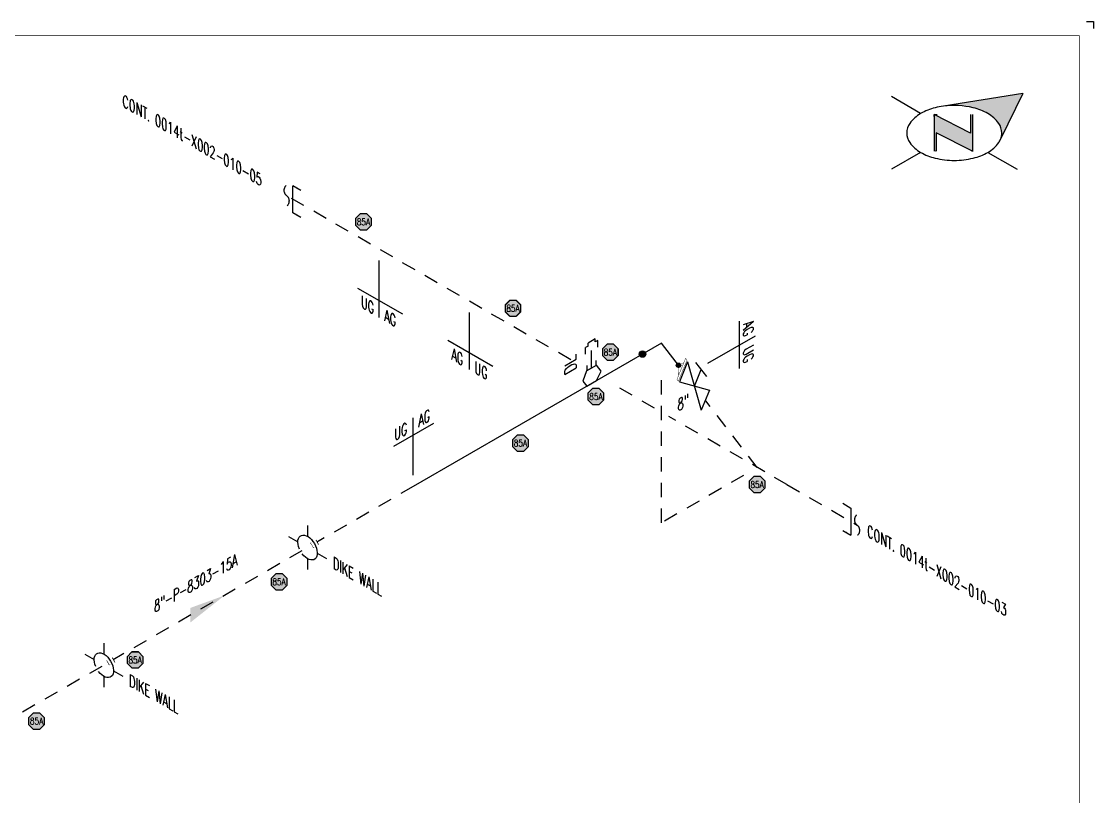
# Model space of a CAD drawing. Header units: inches. Extents: x 0.1 to 17.4, y 0.1 to 11.4.
# Drawn here: x 7.98 to 17.38, y 4.59 to 11.37 of the extents above; entities that cross this region are included whole.
import ezdxf
from ezdxf.enums import TextEntityAlignment as Align

# ---------------------------------------------------------------- set-up
doc = ezdxf.new("R2010")
doc.units = ezdxf.units.IN
doc.header["$MEASUREMENT"] = 0
doc.linetypes.add('HIDDEN2', pattern=[0.1875, 0.125, -0.0625])
for name, color, linetype in [('3', 1, 'Continuous'), ('BORDER', 3, 'Continuous'), ('COMP', 1, 'Continuous'), ('Continuation', 7, 'Continuous'), ('DL', 20, 'Continuous'), ('FITTINGS', 4, 'Continuous'), ('FLOW', 1, 'Continuous'), ('PART_PCML', 7, 'Continuous'), ('PIPE-ANNO', 150, 'HIDDEN2'), ('TEXT', 7, 'Continuous'), ('UNAS.PIPE', 251, 'Continuous'), ('WELD POINTS', 41, 'Continuous'), ('Welds', 7, 'Continuous')]:
    doc.layers.add(name, color=color, linetype=linetype)
doc.layers.add('PIPE', color=7, linetype='Continuous', lineweight=30)
doc.styles.add('ISO30', font='simplex.shx', dxfattribs={"width": 0.85, "oblique": 30, "height": 0.075})
doc.styles.add('PART_Standard', font='romans', dxfattribs={"width": 0.8, "height": 0.09})
doc.styles.add('Richmond', font='arial.ttf')
doc.styles.add('SIMPLEX', font='ROMANS')
doc.dimstyles.new('Richmond', dxfattribs={"dimtxt": 0.18, "dimasz": 0.18, "dimexe": 0.18, "dimexo": 0.0625, "dimgap": 0.09, "dimtad": 0, "dimtih": 1, "dimtoh": 1, "dimdec": 4, "dimzin": 0, "dimdsep": 46, "dimtxsty": 'Richmond', "dimcen": 0.09, "dimadec": 0, "dimazin": 0, "dimtfac": 1, "dimtdec": 4, "dimtofl": 0, "dimtmove": 0, "dimatfit": 3, "dimfxl": 1, "dimtolj": 1, "dimtzin": 0, "dimarcsym": 0})

# ---------------------------------------------------------------- blocks, each defined once
blk = doc.blocks.new('north2')
at = {"layer": 'BORDER'}
for points in [[(-0.706, -0.7673, -0.156851), (-0.679, -0.8512, -0.095667), (-0.6893, -0.9048), (-0.4945, -0.5044), (-1.1905, -0.6173, -0.092194), (-0.9281, -0.6306, -0.072341), (-0.8009, -0.6813, -0.106617)], [(-0.9381, -1.0109), (-0.9364, -1.0092), (-0.9364, -0.6907), (-0.9524, -0.6907), (-0.9524, -0.8533), (-1.2701, -0.6907), (-1.2701, -0.7067), (-1.2701, -1.0118), (-1.254, -1.0118), (-1.254, -0.8492)]]:
    blk.add_hatch(color=7, dxfattribs=at).paths.add_polyline_path(points)
at = {"layer": 'BORDER', "color": 7}
for p, q in [((-1.3895, -0.6813), (-1.6462, -0.5331)), ((-0.4945, -0.5044), (-1.1905, -0.6173)), ((-0.4945, -0.5044), (-0.6893, -0.9048)), ((-1.2701, -0.6907), (-1.2701, -1.0118)), ((-0.9524, -0.8533), (-1.2701, -0.6907)), ((-1.2701, -0.7067), (-1.2701, -0.6907)), ((-1.262, -0.6907), (-1.246, -0.6907)), ((-0.9524, -0.6907), (-0.9524, -0.8533)), ((-0.9364, -0.6907), (-0.9364, -1.0118)), ((-0.9364, -1.0118), (-1.254, -0.8492)), ((-1.254, -0.8492), (-1.254, -1.0118)), ((-1.3895, -1.0211), (-1.6462, -1.1694)), ((-1.2603, -1.0109), (-1.262, -1.0092)), ((-0.9283, -1.0118), (-0.9444, -1.0118)), ((-0.8009, -1.0211), (-0.5441, -1.1694))]:
    blk.add_line(p, q, dxfattribs=at)
for centre, radius, start, end in [((-1.1517, -1.0932), 0.4756, 103.44948, 120), ((-1.0952, -1.3294), 0.7185, 97.62035, 103.44948), ((-1.0952, -1.3294), 0.7185, 76.55052, 97.62035), ((-1.0387, -1.0932), 0.4756, 60, 76.55052), ((-1.2376, -0.9443), 0.3037, 120, 144.34287), ((-0.9527, -0.9443), 0.3037, 35.65713, 60), ((-1.3674, -0.8512), 0.144, 144.34287, 180), ((-0.823, -0.8512), 0.144, 360, 35.65713), ((-1.3674, -0.8512), 0.144, 180, 215.65713), ((-1.2376, -0.7582), 0.3037, 215.65713, 240), ((-0.9527, -0.7582), 0.3037, 300, 324.34287), ((-0.823, -0.8512), 0.144, 324.34287, 337.55468), ((-0.823, -0.8512), 0.144, 337.57958, 360), ((-1.1517, -0.6093), 0.4756, 240, 256.55052), ((-1.0387, -0.6093), 0.4756, 283.44948, 300), ((-1.0952, -0.373), 0.7185, 256.55052, 270), ((-1.0952, -0.373), 0.7185, 270, 283.44948)]:
    blk.add_arc(centre, radius, start, end, dxfattribs=at)
blk = doc.blocks.new('A$C6804a2e5')
blk.add_blockref('north2', (0, 0))
blk = doc.blocks.new('A$C860dd1f6')
at = {"layer": 'PIPE'}
blk.add_blockref('A$C6804a2e5', (0, 0), dxfattribs=at)
blk = doc.blocks.new('Border')
at = {"layer": 'BORDER', "const_width": 0.005}
blk.add_lwpolyline([(0.25, 0.25), (17.25, 0.25), (17.25, 11.25), (0.25, 11.25)], close=True, dxfattribs=at)
blk = doc.blocks.new('1_BREAK-PIPE_PIPE_00')
at = {"color": 0, "linetype": 'ByBlock', "lineweight": -2}
for centre, major_axis in [((-0.03, 0.092), (0, -0.101)), ((0.03, -0.092), (0, 0.101))]:
    blk.add_ellipse(centre, major_axis=major_axis, ratio=0.711978, start_param=0.427466, end_param=3.141593, dxfattribs=at)
blk = doc.blocks.new('1_Tilde_00')
at = {"layer": 'PIPE-ANNO', "xscale": -0.5000000000000001, "yscale": 0.5, "zscale": 0.5}
blk.add_blockref('1_BREAK-PIPE_PIPE_00', (0, 0), dxfattribs=at)
blk = doc.blocks.new('1_Cont_330')
at = {"layer": 'Continuation', "style": 'PART_Standard', "oblique": 330, "width": 0.8}
blk.add_attdef('CONT.', (0, 0), '', height=0.09, rotation=330, dxfattribs=at)
blk = doc.blocks.new('2_WELD_SINGLE_00')
at = {"linetype": 'ByBlock', "lineweight": -2}
h = blk.add_hatch(color=0, dxfattribs=at)
edge = h.paths.add_edge_path()
edge.add_arc((0, 0), 0.0286, 0, 360)
at = {"color": 0, "linetype": 'ByBlock', "lineweight": -2}
blk.add_circle((0, 0), 0.0286, dxfattribs=at)
blk = doc.blocks.new('1_Text_30')
at = {"layer": 'TEXT', "style": 'PART_Standard', "oblique": 30, "width": 0.8}
blk.add_attdef('TEXT', (0, 0), '', height=0.09, rotation=30, dxfattribs=at)
blk = doc.blocks.new('*U41')
at = {"layer": 'PIPE-ANNO', "linetype": 'Continuous'}
for p, q in [((0, 0.1), (0, 0.6)), ((-0.1693, 0.3523), (0.1794, 0.5536))]:
    blk.add_line(p, q, dxfattribs=at)
at = {"layer": 'TEXT', "style": 'PART_Standard', "oblique": 30, "width": 0.8}
blk.add_attdef('SPEC_1_30/30', (-0.1663, 0.3963), '', height=0.09, rotation=30, dxfattribs=at)
blk.add_attdef('SPEC_2_30/30', text='', height=0.09, rotation=30, dxfattribs=at).set_placement((0.1487, 0.5782), align=Align.RIGHT)
blk = doc.blocks.new('2_SOCKET_SINGLE_30')
at = {"color": 0, "linetype": 'ByBlock', "lineweight": -2}
for p, q in [((0, 0.063), (0.054, 0.094)), ((0, 0.063), (0, -0.063)), ((0, -0.063), (0.054, -0.031))]:
    blk.add_line(p, q, dxfattribs=at)
blk = doc.blocks.new('DL_Vert_330')
at = {"layer": 'DL', "style": 'ISO30', "oblique": 330, "width": 0.85}
blk.add_text('DL', height=0.1, rotation=90, dxfattribs=at).set_placement((0, 0))
blk = doc.blocks.new('O-let 1')
at = {"layer": 'FITTINGS', "linetype": 'ByBlock'}
for p, q in [((-0.0439, -0.0254), (0.0439, 0.0254)), ((0.0827, -0.0263), (0.0439, 0.0254)), ((-0.0439, -0.0254), (-0.0768, -0.1149)), ((0.0437, -0.1104), (0.0827, -0.0263)), ((-0.0768, -0.1149), (-0.0428, -0.1603)), ((-0.0428, -0.1603), (0.0437, -0.1104))]:
    blk.add_line(p, q, dxfattribs=at)
blk = doc.blocks.new('2_CAP_SOCKET_PIPE_30')
at = {"color": 0, "linetype": 'ByBlock', "lineweight": -2}
for p, q in [((0, 0.0625), (0.0502, 0.0915)), ((0.0502, 0.0915), (0.0502, 0.0649)), ((0.0502, 0.0649), (0.0725, 0.0778)), ((0.0502, -0.0069), (0.0725, 0.0059)), ((0.0725, 0.0778), (0.0725, 0.0059)), ((0, -0.0625), (0.0502, -0.0335)), ((0.0502, -0.0069), (0.0502, -0.0335))]:
    blk.add_line(p, q, dxfattribs=at)
blk = doc.blocks.new('3_VALVE_THREAD_GATE_30')
at = {"color": 0, "linetype": 'ByBlock', "lineweight": -2}
blk.add_wipeout([(-0.1353, -0.1719), (0, 0), (0.1353, -0.0156), (0.1353, 0.1719), (0, 0), (-0.1353, 0.0156)], dxfattribs=at)
for p, q in [((-0.0677, 0.1172), (0.0677, 0.1953)), ((0.1353, 0.1719), (-0.1353, -0.1719)), ((0, 0), (0, 0.1562)), ((0.1353, 0.1719), (0.1353, -0.0156)), ((-0.1353, 0.0156), (-0.1353, -0.1719)), ((0.1353, -0.0156), (-0.1353, 0.0156))]:
    blk.add_line(p, q, dxfattribs=at)
blk = doc.blocks.new('1_Text_330')
at = {"layer": 'TEXT', "style": 'PART_Standard', "oblique": 330, "width": 0.8}
blk.add_attdef('3/4"', (0, 0), '', height=0.09, rotation=330, dxfattribs=at)
blk = doc.blocks.new('1_ARROW_FLOW_30')
at = {"color": 0, "linetype": 'ByBlock'}
blk.add_solid([(-0.15, -0.1505), (0.15, 0.0866), (-0.15, -0.0227)], dxfattribs=at)
blk = doc.blocks.new('6_PASS-THROUGH_GRADE_00')
at = {"color": 0, "linetype": 'ByBlock', "lineweight": -2}
for p, q in [((-0.1662, 0.0959), (-0.0846, 0.0489)), ((0.0846, 0.0489), (0.1662, 0.0959)), ((-0.1662, -0.0959), (-0.0846, -0.0489)), ((-0.0241, -0.045), (0, -0.045)), ((-0.0241, -0.0932), (0, -0.0932)), ((0, -0.045), (0, -0.0932)), ((0, -0.045), (0.0241, -0.045)), ((0, -0.0932), (0.0241, -0.0932)), ((0.0846, -0.0489), (0.1662, -0.0959))]:
    blk.add_line(p, q, dxfattribs=at)
blk.add_wipeout([(-0.0241, -0.045), (0.0241, -0.045), (0.0241, -0.0932), (-0.0241, -0.0932)], dxfattribs=at)
blk.add_ellipse((0, 0), major_axis=(-0.1197, 0), ratio=0.57735, start_param=4.915034, end_param=10.792929, dxfattribs=at)
blk = doc.blocks.new('AM9A04')
at = {"linetype": 'Continuous', "const_width": 0.01}
blk.add_lwpolyline([(0, -0.289), (0, 0.289), (-0.05, 0.318), (-0.05, -0.26)], close=True, dxfattribs=at)
at = {"const_width": 0.01}
blk.add_lwpolyline([(-0.05, -0.144), (-0.15, 0.087), (-0.05, 0.202)], dxfattribs=at)
blk = doc.blocks.new('A09')
at = {"layer": 'Welds'}
h = blk.add_hatch(color=256, dxfattribs=at)
h.dxf.hatch_style = 1
h.paths.add_polyline_path([(-0.03, 0, 1), (0.03, 0, 1)])
blk.add_circle((0, 0), 0.03, dxfattribs=at)
blk = doc.blocks.new('*U51')
blk.add_wipeout([(0.052, -0.03), (0.0173, -0.07), (0.0173, -0.1101), (0, -0.1001), (0, 0.1001), (0.0173, 0.0901), (0.0173, 0.05)]).dxf.layer = 'COMP'
at = {"layer": '3', "xscale": 0.65, "yscale": 0.65, "zscale": 0.65}
blk.add_blockref('A09', (0.052, -0.03), dxfattribs=at)
at = {"layer": 'COMP', "xscale": 0.3466300616258731, "yscale": 0.3466300616258731, "zscale": 0.3466300616258731, "rotation": 180}
blk.add_blockref('AM9A04', (0, 0), dxfattribs=at)
blk = doc.blocks.new('PART_PCML')
blk.add_hatch(color=0).paths.add_polyline_path([(-0.0699, -0.029), (-0.029, -0.0699), (0.029, -0.0699), (0.0699, -0.029), (0.0699, 0.029), (0.029, 0.0699), (-0.029, 0.0699), (-0.0699, 0.029)])
at = {"color": 7, "const_width": 0.009}
blk.add_lwpolyline([(-0.0699, 0.029), (-0.029, 0.0699), (0.029, 0.0699), (0.0699, 0.029), (0.0699, -0.029), (0.029, -0.0699), (-0.029, -0.0699), (-0.0699, -0.029), (-0.0699, 0.029), (-0.029, 0.0699)], dxfattribs=at)
at = {"color": 18, "true_color": 0x000000}
blk.add_lwpolyline([(-0.029, 0.0699), (-0.0699, 0.029), (-0.0699, -0.029), (-0.029, -0.0699), (0.029, -0.0699), (0.0699, -0.029), (0.0699, 0.029), (0.029, 0.0699)], close=True, dxfattribs=at)
at = {"color": 7, "true_color": 0xffffff, "style": 'SIMPLEX', "width": 0.8, "flags": 1}
for tag, p in [('CIRCUIT', (-0.0939, 0.0889)), ('DM', (-0.0527, -0.1332)), ('TYPE', (-0.0749, -0.2043))]:
    blk.add_attdef(tag, p, '', height=0.0586, dxfattribs=at)
at = {"color": 7, "true_color": 0xffffff, "style": 'SIMPLEX', "width": 0.8}
blk.add_attdef('DMDISP', text='', height=0.0586, dxfattribs=at).set_placement((0, 0), align=Align.MIDDLE_CENTER)
blk = doc.blocks.new('*U65')
at = {"color": 20, "linetype": 'ByBlock', "ltscale": 0.7}
blk.add_line((0.0541, -0.1498), (0.0541, 0.0873), dxfattribs=at)
for points in [[(0.1257, 0.0459), (0.0541, 0.0873)], [(0.1257, -0.1911), (0.0541, -0.1498)]]:
    blk.add_leader(points, dimstyle='Richmond', override={"dimasz": 0.04, "dimgap": 0.09, "dimtad": 0}, dxfattribs=at)

msp = doc.modelspace()

# ---------------------------------------------------------------- linework, layer by layer
for p, q in [((17.3125, 11.375), (17.375, 11.375)), ((17.375, 11.375), (17.375, 11.3125))]:
    msp.add_line(p, q)
at = {"layer": 'PIPE', "linetype": 'HIDDEN2'}
for p, q in [((12.796, 8.4129), (10.3074, 9.8497)), ((14.43, 7.4695), (13.7843, 8.3067)), ((13.5297, 7.9893), (13.2191, 8.1686)), ((14.6898, 7.3196), (13.6553, 7.9168)), ((11.416, 7.3032), (6.9091, 4.7011))]:
    msp.add_line(p, q, dxfattribs=at)
at = {"layer": 'PIPE'}
for p, q in [((13.5902, 8.5584), (11.416, 7.3032)), ((13.7691, 8.3265), (13.5902, 8.5584))]:
    msp.add_line(p, q, dxfattribs=at)
at = {"layer": 'PIPE', "linetype": 'Continuous'}
msp.add_line((12.9783, 8.3407), (12.9783, 8.4932), dxfattribs=at)
at = {"layer": 'PIPE-ANNO', "linetype": 'Continuous'}
for p, q in [((11.1155, 9.2831), (11.1155, 8.7831)), ((10.9294, 9.0406), (11.3226, 8.8136)), ((11.9064, 8.8265), (11.9064, 8.3265)), ((14.2752, 8.3374), (14.2752, 8.7505)), ((11.7203, 8.584), (12.1135, 8.357)), ((13.9956, 8.3828), (14.4129, 8.6237))]:
    msp.add_line(p, q, dxfattribs=at)
at = {"layer": 'PIPE-ANNO'}
for p, q in [((13.5902, 6.9847), (13.5902, 8.3332)), ((14.3098, 7.4002), (13.5902, 6.9847))]:
    msp.add_line(p, q, dxfattribs=at)
at = {"layer": 'UNAS.PIPE', "linetype": 'HIDDEN2'}
msp.add_line((14.6898, 7.3196), (15.304, 6.965), dxfattribs=at)

# ---------------------------------------------------------------- block references
at = {"layer": 'BORDER'}
for name, p in [('Border', (0, 0)), ('A$C860dd1f6', (17.25, 11.25))]:
    msp.add_blockref(name, p, dxfattribs=at)
at = {"layer": 'Continuation'}
for p, values in [((8.869, 10.634), {'CONT.': 'CONT. 0014t-X002-010-05'}), ((15.3918, 6.8681), {'CONT.': 'CONT. 0014t-X002-010-03'})]:
    msp.add_blockref('1_Cont_330', p, dxfattribs=at).add_auto_attribs(values)
at = {"layer": 'DL'}
for name, p in [('*U65', (10.3074, 9.8497)), ('DL_Vert_330', (12.8436, 8.327))]:
    msp.add_blockref(name, p, dxfattribs=at)
at = {"layer": 'DL', "rotation": 180}
msp.add_blockref('*U65', (15.304, 6.965), dxfattribs=at)
at = {"layer": 'FITTINGS', "xscale": -1, "rotation": 299.9999999999999}
msp.add_blockref('2_CAP_SOCKET_PIPE_30', (12.9783, 8.4932), dxfattribs=at)
at = {"layer": 'FITTINGS'}
msp.add_blockref('O-let 1', (12.9783, 8.3407), dxfattribs=at)
at = {"layer": 'FITTINGS', "xscale": -0.7131685043775329, "yscale": 0.7131685043775329, "zscale": 0.7131685043775329, "rotation": 299.9952760451079}
msp.add_blockref('2_SOCKET_SINGLE_30', (12.9783, 8.3407), dxfattribs=at)
at = {"layer": 'FLOW'}
msp.add_blockref('1_ARROW_FLOW_30', (9.6141, 6.2628), dxfattribs=at)
at = {"layer": 'PART_PCML', "color": 13}
for p in [(10.9804, 9.6195), (12.2901, 8.8633), (13.1427, 8.4784), (13.0164, 8.0901), (12.3551, 7.6833), (14.4281, 7.3203), (8.1174, 5.2491)]:
    msp.add_blockref('PART_PCML', p, dxfattribs=at).add_auto_attribs({'DMDISP': '85A'})
at = {"layer": 'PIPE-ANNO'}
msp.add_blockref('1_Tilde_00', (10.3074, 9.8497), dxfattribs=at)
msp.add_blockref('*U41', (11.416, 7.3032), dxfattribs=at).add_auto_attribs({'SPEC_1_30/30': 'UG', 'SPEC_2_30/30': 'AG'})
at = {"layer": 'PIPE-ANNO', "rotation": 180}
msp.add_blockref('1_Tilde_00', (15.304, 6.965), dxfattribs=at)
at = {"layer": 'TEXT'}
ref = msp.add_blockref('1_Text_330', (10.9586, 8.8738), dxfattribs=dict(at, rotation=180))
ref.add_attrib('3/4"', 'UG', (10.9586, 8.8738), dxfattribs={"height": 0.09, "rotation": 330, "style": 'PART_Standard', "oblique": 330, "width": 0.8})
ref = msp.add_blockref('1_Text_330', (11.1616, 8.7566), dxfattribs=dict(at, rotation=180))
ref.add_attrib('3/4"', 'AG', (11.1616, 8.7566), dxfattribs={"height": 0.09, "rotation": 330, "style": 'PART_Standard', "oblique": 330, "width": 0.8})
ref = msp.add_blockref('1_Text_30', (14.3063, 8.723), dxfattribs=dict(at, rotation=120))
ref.add_attrib('TEXT', 'AG', (14.3063, 8.723), dxfattribs={"height": 0.09, "rotation": 270, "style": 'PART_Standard', "oblique": 330, "width": 0.8})
ref = msp.add_blockref('1_Text_330', (11.7495, 8.4171), dxfattribs=dict(at, rotation=180))
ref.add_attrib('3/4"', 'AG', (11.7495, 8.4171), dxfattribs={"height": 0.09, "rotation": 330, "style": 'PART_Standard', "oblique": 330, "width": 0.8})
ref = msp.add_blockref('1_Text_30', (14.3063, 8.5024), dxfattribs=dict(at, rotation=120))
ref.add_attrib('TEXT', 'UG', (14.3063, 8.5024), dxfattribs={"height": 0.09, "rotation": 270, "style": 'PART_Standard', "oblique": 330, "width": 0.8})
ref = msp.add_blockref('1_Text_330', (11.9525, 8.2999), dxfattribs=dict(at, rotation=180))
ref.add_attrib('3/4"', 'UG', (11.9525, 8.2999), dxfattribs={"height": 0.09, "rotation": 330, "style": 'PART_Standard', "oblique": 330, "width": 0.8})
for name, p, values in [('1_Text_30', (9.1468, 6.1952), {'TEXT': '8"-P-8303-15A'}), ('1_Text_330', (10.712, 6.589), {'3/4"': 'DIKE WALL'}), ('1_Text_330', (8.9278, 5.5589), {'3/4"': 'DIKE WALL'})]:
    msp.add_blockref(name, p, dxfattribs=at).add_auto_attribs(values)
at = {"layer": 'WELD POINTS'}
msp.add_blockref('2_WELD_SINGLE_00', (13.4248, 8.4629), dxfattribs=at)

# ---------------------------------------------------------------- next in the draw order: block references
at = {"layer": 'FITTINGS', "xscale": -1, "rotation": 337.6405562877462}
msp.add_blockref('3_VALVE_THREAD_GATE_30', (13.8797, 8.183), dxfattribs=at)
at = {"layer": 'PIPE', "yscale": -1, "rotation": 299.9999999999999}
for p in [(10.4907, 6.7689), (8.7064, 5.7388)]:
    msp.add_blockref('6_PASS-THROUGH_GRADE_00', p, dxfattribs=at)

# ---------------------------------------------------------------- next in the draw order: block references
at = {"layer": 'COMP', "ltscale": 0.65, "rotation": 157.6405562877543}
msp.add_blockref('*U51', (13.7763, 8.3171), dxfattribs=at)
at = {"layer": 'PART_PCML', "color": 13}
for p in [(10.2409, 6.4692), (8.9803, 5.7843)]:
    msp.add_blockref('PART_PCML', p, dxfattribs=at).add_auto_attribs({'DMDISP': '85A'})
at = {"layer": 'TEXT'}
msp.add_blockref('1_Text_30', (13.7325, 7.9599), dxfattribs=at).add_auto_attribs({'TEXT': '8"'})

doc.saveas('drawing.dxf')
